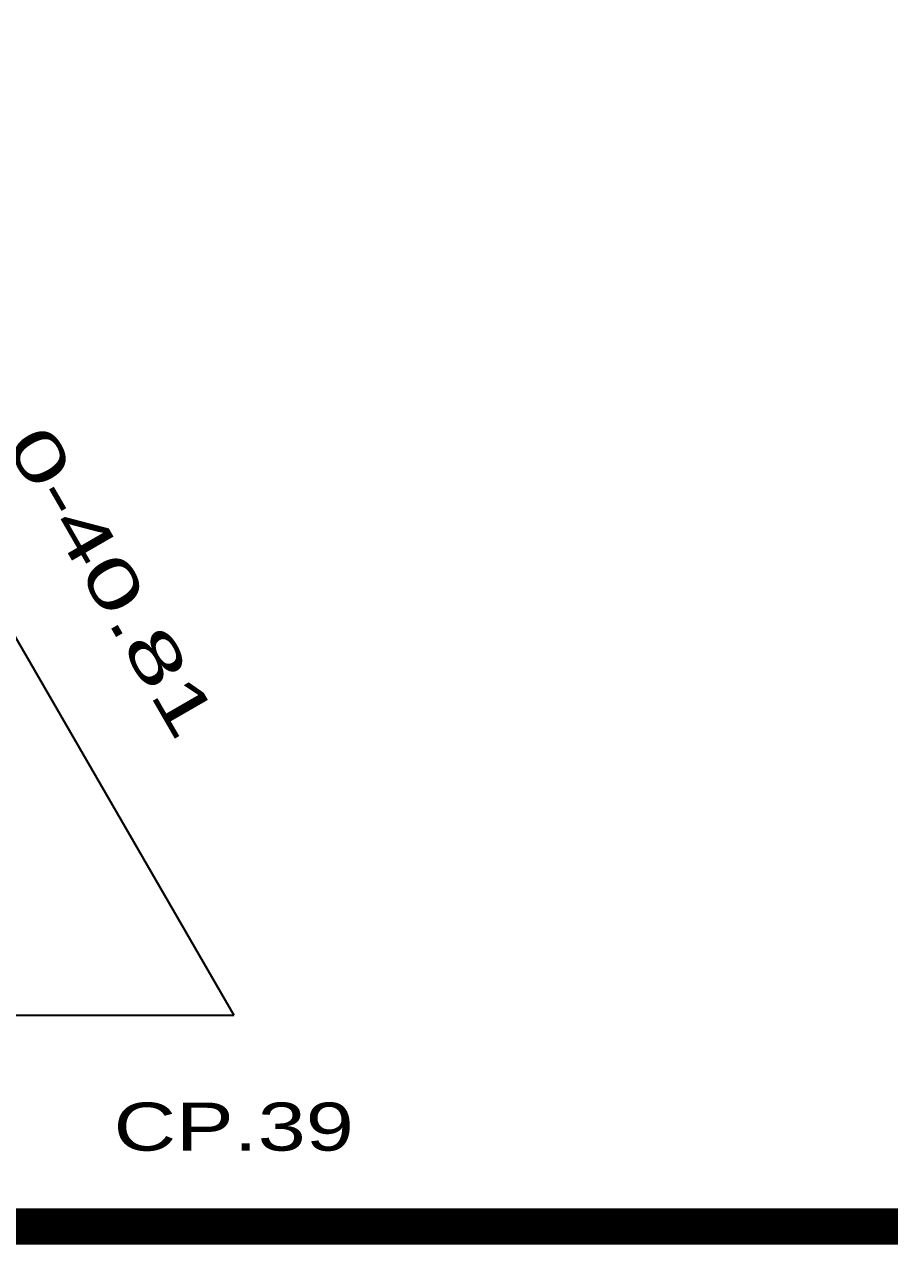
# Model space of a CAD drawing. Header units: millimetres. Extents: x 0 to 841, y 0 to 594.
# Drawn here: x 545.3 to 592.8, y 55.5 to 122.6 of the extents above; entities that cross this region are included whole.
import ezdxf
from ezdxf.enums import TextEntityAlignment as Align

# ---------------------------------------------------------------- set-up
doc = ezdxf.new("R2010")
doc.units = ezdxf.units.MM
doc.header["$LTSCALE"] = 10
for name, color, linetype in [('CA-TABL-LIN2', 1, 'Continuous'), ('CA-TABL-TEX1', 6, 'Continuous'), ('CA-TABL-TEX2', 3, 'Continuous'), ('CZ-LIN1', 7, 'Continuous')]:
    doc.layers.add(name, color=color, linetype=linetype)
doc.styles.add('RP2', font='Dotum.ttf')

msp = doc.modelspace()

# ---------------------------------------------------------------- linework, layer by layer
at = {"layer": 'CA-TABL-LIN2', "linetype": 'Continuous'}
for p in [(526.4, 120.68), (496.04, 68.095)]:
    msp.add_line(p, (556.76, 68.095), dxfattribs=at)
at = {"layer": 'CZ-LIN1', "const_width": 2}
msp.add_lwpolyline([(48.649, 541.025), (48.649, 56.489), (799.095, 56.49), (799.094, 541.026)], close=True, dxfattribs=at)

# ---------------------------------------------------------------- texts
at = {"layer": 'CA-TABL-TEX1', "style": 'RP2', "width": 1.239072}
msp.add_text('CP.39', height=2.64, dxfattribs=at).set_placement((550.16, 60.655), (563.36, 60.655), align=Align.FIT)
at = {"layer": 'CA-TABL-TEX2', "style": 'RP2', "width": 1.318033}
msp.add_text('299- 0-40.81', height=2.64, rotation=300, dxfattribs=at).set_placement((537.817, 110.506), (553.657, 83.07), align=Align.FIT)

doc.saveas('drawing.dxf')
